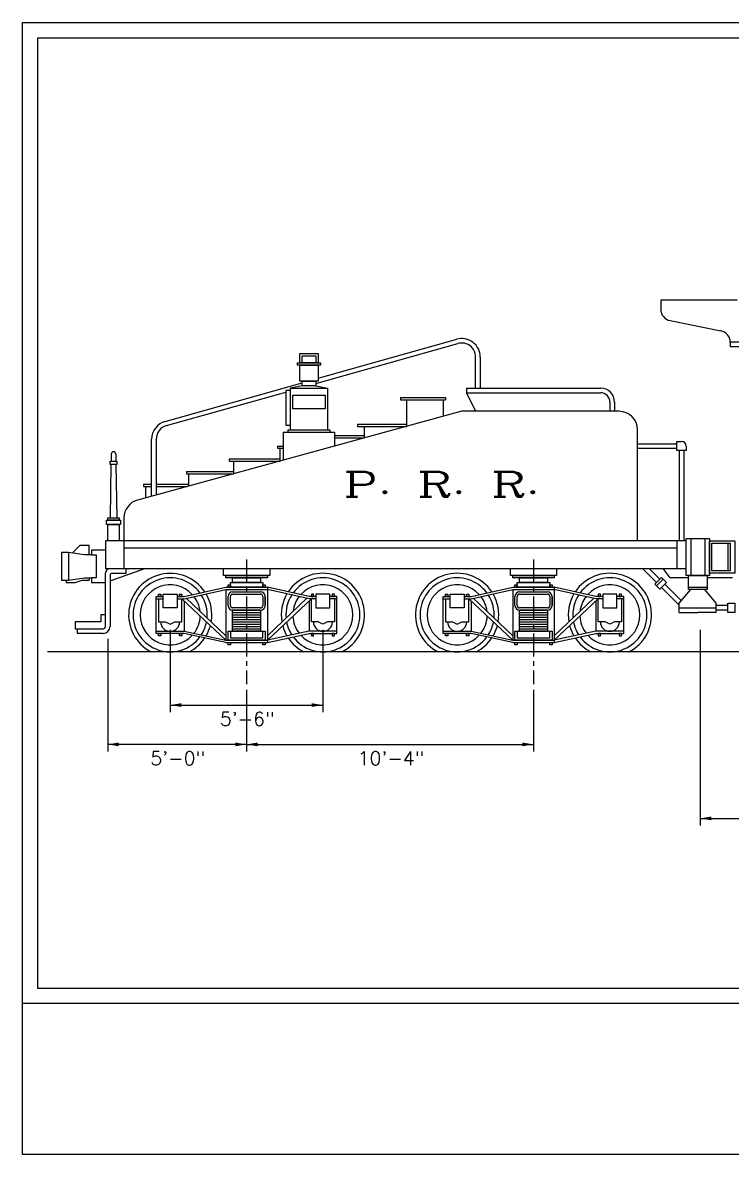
# Model space of a CAD drawing. Extents: x 0 to 620, y 0 to 489.
# Drawn here: x 0 to 306.2, y 0 to 489.3 of the extents above; entities that cross this region are included whole.
import ezdxf

# ---------------------------------------------------------------- set-up
doc = ezdxf.new("R2010")
doc.units = 0
doc.header["$LTSCALE"] = 8
doc.linetypes.add('AXES', pattern=[2, 1.25, -0.25, 0.25, -0.25])
for name, color, linetype in [('1', 7, 'CONTINUOUS'), ('2', 7, 'CONTINUOUS'), ('3', 7, 'CONTINUOUS'), ('4', 7, 'CONTINUOUS'), ('5', 7, 'CONTINUOUS')]:
    doc.layers.add(name, color=color, linetype=linetype)
doc.styles.add('ROMANC', font='ROMANC')
doc.styles.add('ROMANS', font='ROMANS')

# ---------------------------------------------------------------- blocks, each defined once
blk = doc.blocks.new('ENGINE-G1')
at = {"layer": '3', "color": 5}
for p, q in [((292.75, 226.83), (292.75, 142.23)), ((585.75, 222.83), (585.75, 142.23)), ((292.75, 145.23), (585.75, 145.23))]:
    blk.add_line(p, q, dxfattribs=at)
for points in [[(297.55, 144.43), (292.75, 145.23), (297.55, 146.03)], [(580.95, 144.43), (585.75, 145.23), (580.95, 146.03)]]:
    blk.add_solid(points, dxfattribs=at)
at = {"layer": '3', "color": 5, "style": 'ROMANS'}
blk.add_text('24\'-5"', height=6, dxfattribs=at).set_placement((424.82, 136.23))
blk = doc.blocks.new('ENGINE-G4')
at = {"layer": '3', "color": 5}
for p, q in [((96.75, 200.83), (96.75, 174.23)), ((220.75, 200.83), (220.75, 174.23)), ((96.75, 177.23), (220.75, 177.23))]:
    blk.add_line(p, q, dxfattribs=at)
for points in [[(101.55, 176.43), (96.75, 177.23), (101.55, 178.03)], [(215.95, 176.43), (220.75, 177.23), (215.95, 178.03)]]:
    blk.add_solid(points, dxfattribs=at)
at = {"layer": '3', "color": 5, "style": 'ROMANS'}
blk.add_text('10\'-4"', height=6, dxfattribs=at).set_placement((144.75, 168.23))
blk = doc.blocks.new('ENGINE-G5')
at = {"layer": '3', "color": 5}
for p, q in [((63.75, 226.83), (63.75, 191.23)), ((129.75, 226.83), (129.75, 191.23)), ((63.75, 194.23), (129.75, 194.23))]:
    blk.add_line(p, q, dxfattribs=at)
for points in [[(68.55, 193.43), (63.75, 194.23), (68.55, 195.03)], [(124.95, 193.43), (129.75, 194.23), (124.95, 195.03)]]:
    blk.add_solid(points, dxfattribs=at)
at = {"layer": '3', "color": 5, "style": 'ROMANS'}
blk.add_text('5\'-6"', height=6, dxfattribs=at).set_placement((85.17, 185.23))
blk = doc.blocks.new('ENGINE-G6')
at = {"layer": '3', "color": 5}
for p, q in [((36.75, 222.83), (36.75, 174.23)), ((96.75, 200.83), (96.75, 174.23)), ((96.75, 177.23), (36.75, 177.23))]:
    blk.add_line(p, q, dxfattribs=at)
for points in [[(41.55, 178.03), (36.75, 177.23), (41.55, 176.43)], [(91.95, 178.03), (96.75, 177.23), (91.95, 176.43)]]:
    blk.add_solid(points, dxfattribs=at)
at = {"layer": '3', "color": 5, "style": 'ROMANS'}
blk.add_text('5\'-0"', height=6, dxfattribs=at).set_placement((55.17, 168.23))
blk = doc.blocks.new('ENGINE-G7')
at = {"layer": '1', "color": 7}
for p, q in [((38.25, 302.73), (38.19, 299.73)), ((40.25, 302.73), (40.3, 299.73)), ((38.16, 298.23), (37.75, 275.23)), ((40.33, 298.23), (40.75, 275.23))]:
    blk.add_line(p, q, dxfattribs=at)
for points in [[(37.75, 298.23), (37.75, 299.73), (40.75, 299.73), (40.75, 298.23)], [(36.25, 272.23), (36.25, 274.23), (42.25, 274.23), (42.25, 272.23)], [(36.75, 274.23), (36.75, 275.23), (41.75, 275.23), (41.75, 274.23)], [(36.75, 265.23), (36.75, 272.23), (41.75, 272.23), (41.75, 265.23)]]:
    blk.add_lwpolyline(points, close=True, dxfattribs=at)
blk.add_arc((39.25, 302.73), 1, 0, 180, dxfattribs=at)

msp = doc.modelspace()

# ---------------------------------------------------------------- linework, layer by layer
at = {"layer": '1', "color": 7}
for p, q in [((127.75, 335.51), (187.58, 352.37)), ((126.75, 333.23), (188.12, 350.52)), ((195.75, 331.23), (195.75, 344.74)), ((197.75, 344.67), (197.75, 331.23)), ((61.58, 316.87), (120.75, 333.54)), ((62.12, 315.03), (113.75, 329.57)), ((120.75, 332.23), (115.75, 331.23)), ((115.75, 313.23), (115.75, 331.23)), ((115.75, 331.23), (131.75, 331.23)), ((126.75, 332.23), (131.75, 331.23)), ((131.75, 331.23), (131.75, 313.23)), ((191.75, 331.23), (249.75, 331.23)), ((191.75, 331.23), (191.75, 329.23)), ((191.75, 329.23), (249.75, 329.23)), ((191.75, 329.23), (195.75, 321.23)), ((163.25, 327.23), (163.25, 326.23)), ((163.25, 327.23), (182.75, 327.23)), ((163.25, 326.23), (182.75, 326.23)), ((166.02, 314.73), (166.02, 326.23)), ((181.75, 326.23), (181.75, 319.04)), ((182.75, 327.23), (182.75, 326.23)), ((253.75, 325.23), (253.75, 321.23)), ((255.75, 325.23), (255.75, 321.23)), ((144.75, 315.73), (166.02, 315.73)), ((144.75, 315.73), (144.75, 314.73)), ((144.75, 314.73), (166.02, 314.73)), ((147.77, 309.73), (147.77, 314.73)), ((55.75, 284.52), (55.75, 309.17)), ((57.75, 309.25), (57.75, 285.07)), ((112.75, 300.21), (112.75, 312.23)), ((112.75, 312.23), (134.75, 312.23)), ((134.75, 312.23), (134.75, 306.16)), ((134.75, 310.73), (147.77, 310.73)), ((134.75, 309.73), (147.77, 309.73)), ((110.09, 306.23), (112.75, 306.23)), ((110.09, 306.23), (110.09, 305.23)), ((110.09, 305.23), (112.75, 305.23)), ((111.27, 299.73), (111.27, 305.23)), ((265.75, 307.23), (282.75, 307.23)), ((265.75, 305.23), (282.75, 305.23)), ((282.75, 304.23), (282.75, 308.23)), ((282.75, 308.23), (284.75, 308.23)), ((286.75, 304.23), (282.75, 304.23)), ((283.75, 304.23), (283.75, 265.23)), ((285.75, 304.23), (285.75, 265.23)), ((286.75, 306.23), (286.75, 304.23)), ((89.25, 300.73), (89.25, 299.73)), ((89.25, 300.73), (111.27, 300.73)), ((89.25, 299.73), (111.27, 299.73)), ((91.2, 294.23), (91.2, 299.73)), ((70.75, 295.23), (91.2, 295.23)), ((70.75, 295.23), (70.75, 294.23)), ((70.75, 294.23), (91.2, 294.23)), ((71.75, 288.9), (71.75, 294.23)), ((52.25, 289.73), (52.25, 288.73)), ((52.25, 289.73), (55.75, 289.73)), ((52.25, 288.73), (55.75, 288.73)), ((57.75, 288.73), (71.12, 288.73)), ((288.75, 266.23), (288.75, 250.23)), ((294.75, 266.23), (294.75, 250.23)), ((304.75, 264.23), (304.75, 252.23)), ((19.75, 260.23), (19.75, 248.23)), ((24.75, 263.23), (21.5, 259.98)), ((28.75, 263.23), (24.75, 263.23)), ((28.75, 259.23), (28.75, 263.23)), ((35.75, 228.23), (35.75, 251.23)), ((37.75, 250.23), (37.75, 228.23)), ((38.75, 251.23), (44.75, 251.23)), ((273.92, 247.23), (267.92, 253.23)), ((275.33, 248.64), (270.75, 253.23)), ((279.75, 249.23), (276.75, 253.23)), ((18.75, 248.23), (18.75, 247.23)), ((18.75, 247.23), (22.75, 247.23)), ((22.75, 247.23), (25.75, 248.23)), ((25.75, 248.23), (28.75, 248.23)), ((28.75, 249.23), (28.75, 248.23)), ((69.75, 241.23), (87.75, 245.23)), ((87.75, 245.23), (105.75, 245.23)), ((105.75, 245.23), (105.75, 221.23)), ((123.75, 241.23), (105.75, 245.23)), ((193.75, 241.23), (211.75, 245.23)), ((211.75, 245.23), (229.75, 245.23)), ((247.75, 241.23), (229.75, 245.23)), ((229.75, 245.23), (229.75, 221.23)), ((276.75, 248.64), (273.92, 245.82)), ((276.04, 245.11), (283.75, 237.4)), ((277.45, 246.52), (284.66, 239.32)), ((287.75, 249.23), (279.75, 249.23)), ((287.75, 245.23), (295.75, 245.23)), ((306.75, 249.23), (295.75, 249.23)), ((57.75, 225.23), (57.75, 241.23)), ((57.75, 241.23), (60.75, 241.23)), ((57.75, 240.23), (60.75, 240.23)), ((66.75, 241.23), (69.75, 241.23)), ((66.75, 240.23), (69.75, 240.23)), ((68.75, 240.23), (87.75, 222.23)), ((69.75, 240.23), (87.75, 244.23)), ((70.65, 240.43), (87.75, 224.23)), ((87.75, 244.23), (87.75, 222.23)), ((87.75, 244.23), (105.75, 244.23)), ((88.75, 237.23), (88.75, 241.23)), ((89.75, 237.23), (89.75, 241.23)), ((90.75, 243.23), (102.75, 243.23)), ((90.75, 242.23), (102.75, 242.23)), ((103.75, 241.23), (103.75, 237.23)), ((104.75, 241.23), (104.75, 237.23)), ((104.75, 237.23), (104.75, 241.23)), ((105.75, 244.23), (105.75, 222.23)), ((123.75, 240.23), (105.75, 244.23)), ((122.85, 240.43), (105.75, 224.23)), ((124.75, 240.23), (105.75, 222.23)), ((126.75, 241.23), (123.75, 241.23)), ((126.75, 240.23), (123.75, 240.23)), ((135.75, 241.23), (132.75, 241.23)), ((135.75, 240.23), (132.75, 240.23)), ((135.75, 225.23), (135.75, 241.23)), ((181.75, 225.23), (181.75, 241.23)), ((181.75, 241.23), (184.75, 241.23)), ((181.75, 240.23), (184.75, 240.23)), ((190.75, 241.23), (193.75, 241.23)), ((190.75, 240.23), (193.75, 240.23)), ((192.75, 240.23), (211.75, 222.23)), ((193.75, 240.23), (211.75, 244.23)), ((194.65, 240.43), (211.75, 224.23)), ((211.75, 244.23), (211.75, 222.23)), ((211.75, 244.23), (229.75, 244.23)), ((212.75, 237.23), (212.75, 241.23)), ((213.75, 237.23), (213.75, 241.23)), ((214.75, 243.23), (226.75, 243.23)), ((214.75, 242.23), (226.75, 242.23)), ((227.75, 241.23), (227.75, 237.23)), ((228.75, 241.23), (228.75, 237.23)), ((228.75, 237.23), (228.75, 241.23)), ((247.75, 240.23), (229.75, 244.23)), ((229.75, 244.23), (229.75, 222.23)), ((246.85, 240.43), (229.75, 224.23)), ((248.75, 240.23), (229.75, 222.23)), ((250.75, 241.23), (247.75, 241.23)), ((250.75, 240.23), (247.75, 240.23)), ((259.75, 241.23), (256.75, 241.23)), ((259.75, 240.23), (256.75, 240.23)), ((259.75, 225.23), (259.75, 241.23)), ((69.75, 239.28), (69.75, 226.23)), ((102.75, 236.23), (90.75, 236.23)), ((102.75, 235.23), (90.75, 235.23)), ((123.75, 239.28), (123.75, 226.23)), ((193.75, 239.28), (193.75, 226.23)), ((226.75, 236.23), (214.75, 236.23)), ((226.75, 235.23), (214.75, 235.23)), ((247.75, 239.28), (247.75, 226.23)), ((283.75, 236.23), (299.75, 236.23)), ((304.75, 237.23), (299.75, 237.23)), ((304.75, 235.23), (299.75, 235.23)), ((90.75, 234.23), (102.75, 234.23)), ((90.75, 233.23), (102.75, 233.23)), ((90.75, 232.23), (102.75, 232.23)), ((90.75, 231.23), (102.75, 231.23)), ((90.75, 230.23), (102.75, 230.23)), ((214.75, 234.23), (226.75, 234.23)), ((214.75, 233.23), (226.75, 233.23)), ((214.75, 232.23), (226.75, 232.23)), ((214.75, 231.23), (226.75, 231.23)), ((214.75, 230.23), (226.75, 230.23)), ((283.75, 234.23), (291.75, 234.23)), ((299.75, 234.23), (291.75, 234.23)), ((23.75, 225.23), (23.75, 227.23)), ((23.75, 227.23), (34.75, 227.23)), ((34.75, 225.23), (23.75, 225.23)), ((57.75, 226.23), (69.75, 226.23)), ((69.75, 225.23), (57.75, 225.23)), ((69.75, 226.23), (87.75, 222.23)), ((87.75, 221.23), (69.75, 225.23)), ((89.75, 226.23), (89.75, 223.23)), ((90.75, 229.23), (102.75, 229.23)), ((90.75, 228.23), (102.75, 228.23)), ((90.75, 227.23), (102.75, 227.23)), ((103.75, 223.23), (103.75, 226.23)), ((123.75, 226.23), (105.75, 222.23)), ((105.75, 221.23), (123.75, 225.23)), ((135.75, 226.23), (123.75, 226.23)), ((123.75, 225.23), (135.75, 225.23)), ((181.75, 226.23), (193.75, 226.23)), ((193.75, 225.23), (181.75, 225.23)), ((193.75, 226.23), (211.75, 222.23)), ((211.75, 221.23), (193.75, 225.23)), ((213.75, 226.23), (213.75, 223.23)), ((214.75, 229.23), (226.75, 229.23)), ((214.75, 228.23), (226.75, 228.23)), ((214.75, 227.23), (226.75, 227.23)), ((227.75, 223.23), (227.75, 226.23)), ((247.75, 226.23), (229.75, 222.23)), ((229.75, 221.23), (247.75, 225.23)), ((259.75, 226.23), (247.75, 226.23)), ((247.75, 225.23), (259.75, 225.23)), ((87.75, 222.23), (105.75, 222.23)), ((87.75, 221.23), (105.75, 221.23)), ((89.75, 223.23), (103.75, 223.23)), ((211.75, 222.23), (229.75, 222.23)), ((211.75, 221.23), (229.75, 221.23)), ((213.75, 223.23), (227.75, 223.23))]:
    msp.add_line(p, q, dxfattribs=at)
for points in [[(119.75, 342.23), (119.75, 346.23), (127.75, 346.23), (127.75, 342.23)], [(120.75, 342.23), (120.75, 345.23), (126.75, 345.23), (126.75, 342.23)], [(118.75, 341.23), (118.75, 342.23), (128.75, 342.23), (128.75, 341.23)], [(119.75, 334.23), (119.75, 341.23), (127.75, 341.23), (127.75, 334.23)], [(120.75, 332.23), (120.75, 334.23), (126.75, 334.23), (126.75, 332.23)], [(116.75, 322.23), (116.75, 328.23), (130.75, 328.23), (130.75, 322.23)], [(286.75, 250.23), (286.75, 266.23), (296.75, 266.23), (296.75, 250.23)], [(296.75, 251.23), (296.75, 265.23), (307.75, 265.23), (307.75, 251.23)], [(297.75, 252.23), (297.75, 264.23), (305.75, 264.23), (305.75, 252.23)], [(87.75, 249.23), (87.75, 250.23), (105.75, 250.23), (105.75, 249.23)], [(211.75, 249.23), (211.75, 250.23), (229.75, 250.23), (229.75, 249.23)], [(287.75, 244.23), (287.75, 250.23), (295.75, 250.23), (295.75, 244.23)], [(88.75, 245.23), (88.75, 246.23), (89.75, 246.23), (89.75, 245.23)], [(89.75, 245.23), (89.75, 247.23), (103.75, 247.23), (103.75, 245.23)], [(90.75, 247.23), (90.75, 249.23), (102.75, 249.23), (102.75, 247.23)], [(103.75, 245.23), (103.75, 246.23), (104.75, 246.23), (104.75, 245.23)], [(212.75, 245.23), (212.75, 246.23), (213.75, 246.23), (213.75, 245.23)], [(213.75, 245.23), (213.75, 247.23), (227.75, 247.23), (227.75, 245.23)], [(214.75, 247.23), (214.75, 249.23), (226.75, 249.23), (226.75, 247.23)], [(227.75, 245.23), (227.75, 246.23), (228.75, 246.23), (228.75, 245.23)], [(273.21, 246.52), (276.04, 249.35), (278.16, 247.23), (275.33, 244.4)], [(58.75, 241.23), (58.75, 242.23), (59.75, 242.23), (59.75, 241.23)], [(67.75, 241.23), (67.75, 242.23), (68.75, 242.23), (68.75, 241.23)], [(125.75, 241.23), (125.75, 242.23), (124.75, 242.23), (124.75, 241.23)], [(134.75, 241.23), (134.75, 242.23), (133.75, 242.23), (133.75, 241.23)], [(182.75, 241.23), (182.75, 242.23), (183.75, 242.23), (183.75, 241.23)], [(191.75, 241.23), (191.75, 242.23), (192.75, 242.23), (192.75, 241.23)], [(249.75, 241.23), (249.75, 242.23), (248.75, 242.23), (248.75, 241.23)], [(258.75, 241.23), (258.75, 242.23), (257.75, 242.23), (257.75, 241.23)], [(90.75, 226.23), (90.75, 235.23), (102.75, 235.23), (102.75, 226.23)], [(214.75, 226.23), (214.75, 235.23), (226.75, 235.23), (226.75, 226.23)], [(304.75, 234.23), (304.75, 238.23), (307.75, 238.23), (307.75, 234.23)], [(58.75, 224.23), (58.75, 225.23), (59.75, 225.23), (59.75, 224.23)], [(67.75, 224.23), (67.75, 225.23), (68.75, 225.23), (68.75, 224.23)], [(88.75, 222.23), (88.75, 226.23), (104.75, 226.23), (104.75, 222.23)], [(125.75, 224.23), (125.75, 225.23), (124.75, 225.23), (124.75, 224.23)], [(134.75, 224.23), (134.75, 225.23), (133.75, 225.23), (133.75, 224.23)], [(182.75, 224.23), (182.75, 225.23), (183.75, 225.23), (183.75, 224.23)], [(191.75, 224.23), (191.75, 225.23), (192.75, 225.23), (192.75, 224.23)], [(212.75, 222.23), (212.75, 226.23), (228.75, 226.23), (228.75, 222.23)], [(249.75, 224.23), (249.75, 225.23), (248.75, 225.23), (248.75, 224.23)], [(258.75, 224.23), (258.75, 225.23), (257.75, 225.23), (257.75, 224.23)], [(88.75, 220.23), (88.75, 221.23), (89.75, 221.23), (89.75, 220.23)], [(103.75, 220.23), (103.75, 221.23), (104.75, 221.23), (104.75, 220.23)], [(212.75, 220.23), (212.75, 221.23), (213.75, 221.23), (213.75, 220.23)], [(227.75, 220.23), (227.75, 221.23), (228.75, 221.23), (228.75, 220.23)]]:
    msp.add_lwpolyline(points, close=True, dxfattribs=at)
for points in [[(115.75, 330.23), (113.75, 330.23), (113.75, 315.23), (115.75, 315.23)], [(114.75, 312.23), (114.75, 313.23), (132.75, 313.23), (132.75, 312.23)], [(53.25, 283.83), (53.25, 288.73)], [(57.75, 289.73), (71.75, 289.73)], [(29.75, 259.23), (26.75, 259.23), (19.75, 260.23), (16.75, 260.23), (16.75, 248.23), (19.75, 248.23), (26.75, 249.23), (29.75, 249.23)], [(35.75, 261.23), (29.75, 261.23), (29.75, 259.23), (31.75, 259.23), (31.75, 249.23), (29.75, 249.23), (29.75, 247.23), (35.75, 247.23)], [(37.75, 247.94), (52.75, 253.23)], [(58.75, 240.23), (58.75, 230.23), (61.75, 230.23), (63.75, 229.23), (65.75, 230.23), (68.75, 230.23), (68.75, 240.23)], [(66.75, 236.23), (66.75, 236.23), (60.75, 236.23), (60.75, 242.23), (66.75, 242.23), (66.75, 236.23)], [(134.75, 240.23), (134.75, 230.23), (131.75, 230.23), (129.75, 229.23), (127.75, 230.23), (124.75, 230.23), (124.75, 240.23)], [(126.75, 236.23), (126.75, 236.23), (132.75, 236.23), (132.75, 242.23), (126.75, 242.23), (126.75, 236.23)], [(182.75, 240.23), (182.75, 230.23), (185.75, 230.23), (187.75, 229.23), (189.75, 230.23), (192.75, 230.23), (192.75, 240.23)], [(190.75, 236.23), (190.75, 236.23), (184.75, 236.23), (184.75, 242.23), (190.75, 242.23), (190.75, 236.23)], [(258.75, 240.23), (258.75, 230.23), (255.75, 230.23), (253.75, 229.23), (251.75, 230.23), (248.75, 230.23), (248.75, 240.23)], [(250.75, 236.23), (250.75, 236.23), (256.75, 236.23), (256.75, 242.23), (250.75, 242.23), (250.75, 236.23)], [(283.75, 234.23), (283.75, 238.23), (288.75, 244.23)], [(299.75, 234.23), (299.75, 238.23), (294.75, 244.23)], [(35.75, 233.23), (33.75, 233.23), (33.75, 230.23), (22.75, 230.23), (22.75, 227.23), (23.75, 227.23)]]:
    msp.add_lwpolyline(points, dxfattribs=at)
for centre, radius, start, end in [((189.75, 344.67), 8, 0, 105.732), ((189.75, 344.74), 6, 0, 105.732), ((249.75, 325.23), 6, 0, 90), ((249.75, 325.23), 4, 0, 90), ((63.75, 309.17), 8, 105.732, 180), ((63.75, 309.25), 6, 105.732, 180), ((284.75, 306.23), 2, 0, 90), ((37.75, 251.23), 2, 90, 180), ((38.75, 250.23), 1, 90, 180), ((63.79, 233.19), 17.99, 33.9455, 242.5329), ((129.75, 233.23), 18, 297.266, 146.2418), ((187.75, 233.23), 18, 33.7582, 242.7141), ((253.75, 233.23), 18, 297.266, 146.2418), ((63.75, 233.23), 16, 36.539, 323.4467), ((63.75, 233.23), 13, 42.6479, 317.3721), ((129.75, 233.23), 16, 216.5533, 143.461), ((129.75, 233.23), 13, 222.6279, 137.3522), ((187.75, 233.23), 16, 36.539, 323.4467), ((187.75, 233.23), 13, 42.6479, 317.3721), ((253.75, 233.23), 16, 216.5533, 143.461), ((253.75, 233.23), 13, 222.6279, 137.3522), ((63.75, 233.23), 13, 6.918, 37.7181), ((63.75, 233.23), 16, 355.4132, 32.7707), ((63.75, 233.23), 18, 350.3267, 30.4126), ((90.75, 241.23), 2, 90, 180), ((90.75, 241.23), 1, 90, 180), ((102.75, 241.23), 2, 0, 90), ((102.75, 241.23), 1, 0, 90), ((129.75, 233.23), 18, 149.5874, 189.6733), ((129.75, 233.23), 16, 147.2293, 184.5868), ((129.75, 233.23), 13, 142.2819, 173.082), ((187.75, 233.23), 13, 6.918, 37.7181), ((187.75, 233.23), 16, 355.4132, 32.7707), ((187.75, 233.23), 18, 350.3267, 30.4126), ((214.75, 241.23), 2, 90, 180), ((214.75, 241.23), 1, 90, 180), ((226.75, 241.23), 2, 0, 90), ((226.75, 241.23), 1, 0, 90), ((253.75, 233.23), 18, 149.5874, 189.6733), ((253.75, 233.23), 16, 147.2293, 184.5868), ((253.75, 233.23), 13, 142.2819, 173.082), ((90.75, 237.23), 2, 180, 270), ((90.75, 237.23), 1, 180, 270), ((102.75, 237.23), 2, 270, 0), ((102.75, 237.23), 1, 270, 0), ((214.75, 237.23), 2, 180, 270), ((214.75, 237.23), 1, 180, 270), ((226.75, 237.23), 2, 270, 0), ((226.75, 237.23), 1, 270, 0), ((63.75, 230.23), 4.12, 180, 0), ((63.75, 233.23), 13, 322.3633, 357.5666), ((63.75, 233.23), 16, 327.2517, 348.7866), ((129.75, 233.23), 16, 191.2134, 212.7483), ((129.75, 233.23), 13, 182.4334, 217.6367), ((129.75, 230.23), 4.12, 180, 360), ((187.75, 230.23), 4.12, 180, 0), ((187.75, 233.23), 13, 322.3633, 357.5666), ((187.75, 233.23), 16, 327.2517, 348.7866), ((253.75, 233.23), 16, 191.2134, 212.7483), ((253.75, 233.23), 13, 182.4334, 217.6367), ((253.75, 230.23), 4.12, 180, 360), ((34.75, 228.23), 1, 270, 360), ((34.75, 228.23), 3, 270, 0), ((63.75, 233.23), 18, 329.5861, 344.878), ((129.75, 233.23), 18, 195.122, 210.4139), ((187.75, 233.23), 18, 329.5861, 344.878), ((253.75, 233.23), 18, 195.122, 210.4139), ((63.58, 233.42), 18.25, 297.4738, 326.0968), ((129.75, 233.23), 18, 213.7071, 242.7398), ((187.75, 233.23), 18, 297.3409, 326.2929), ((253.75, 233.23), 18, 213.7071, 242.734)]:
    msp.add_arc(centre, radius, start, end, dxfattribs=at)
at = {"layer": '2', "color": 1}
for p, q in [((308.75, 369.23), (275.75, 369.23)), ((275.75, 369.23), (275.75, 365.33)), ((279.77, 360.43), (301.73, 356.03)), ((305.75, 351.23), (383.75, 351.23)), ((305.75, 351.13), (305.75, 349.23)), ((305.75, 349.23), (383.75, 349.23)), ((189.75, 321.23), (49.63, 282.84)), ((257.75, 321.23), (189.75, 321.23)), ((265.75, 265.23), (265.75, 313.23)), ((43.75, 275.13), (43.75, 265.23)), ((35.75, 265.23), (35.75, 253.23)), ((286.75, 265.23), (35.75, 265.23)), ((43.75, 265.23), (43.75, 253.23)), ((282.75, 265.23), (282.75, 253.23)), ((43.75, 262.23), (282.75, 262.23)), ((35.75, 253.23), (286.75, 253.23)), ((44.75, 251.23), (44.75, 253.23)), ((602.75, 217.23), (10.75, 217.23))]:
    msp.add_line(p, q, dxfattribs=at)
for points in [[(86.75, 250.23), (86.75, 253.23), (106.75, 253.23), (106.75, 250.23)], [(210.75, 250.23), (210.75, 253.23), (230.75, 253.23), (230.75, 250.23)]]:
    msp.add_lwpolyline(points, close=True, dxfattribs=at)
for centre, radius, start, end in [((280.75, 365.33), 5, 180, 258.6901), ((300.75, 351.13), 5, 0, 78.6901), ((257.75, 313.23), 8, 0, 90), ((51.75, 275.13), 8, 105.3215, 180)]:
    msp.add_arc(centre, radius, start, end, dxfattribs=at)
at = {"layer": '4', "color": 1, "linetype": 'AXES'}
for p, q in [((96.75, 257.23), (96.75, 203.23)), ((220.75, 257.23), (220.75, 203.23))]:
    msp.add_line(p, q, dxfattribs=at)
at = {"layer": '5', "color": 1}
msp.add_line((358.79, 65.23), (0, 65.23), dxfattribs=at)
msp.add_lwpolyline([(0, 0), (0, 489.26), (619.72, 489.26), (619.72, 0)], close=True, dxfattribs=at)
at = {"layer": '5', "color": 7}
msp.add_lwpolyline([(6.52, 71.76), (6.52, 482.73), (613.2, 482.73), (613.2, 71.76)], close=True, dxfattribs=at)

# ---------------------------------------------------------------- block references
at = {"layer": '1'}
msp.add_blockref('ENGINE-G7', (0, 0), dxfattribs=at)
at = {"layer": '3'}
for name in ['ENGINE-G5', 'ENGINE-G1', 'ENGINE-G6', 'ENGINE-G4']:
    msp.add_blockref(name, (0, 0), dxfattribs=at)

# ---------------------------------------------------------------- texts
at = {"layer": '1', "color": 7, "style": 'ROMANC', "width": 1.5}
msp.add_text('P. R. R.', height=10.8, dxfattribs=at).set_placement((138.49, 284.23))

doc.saveas('drawing.dxf')
